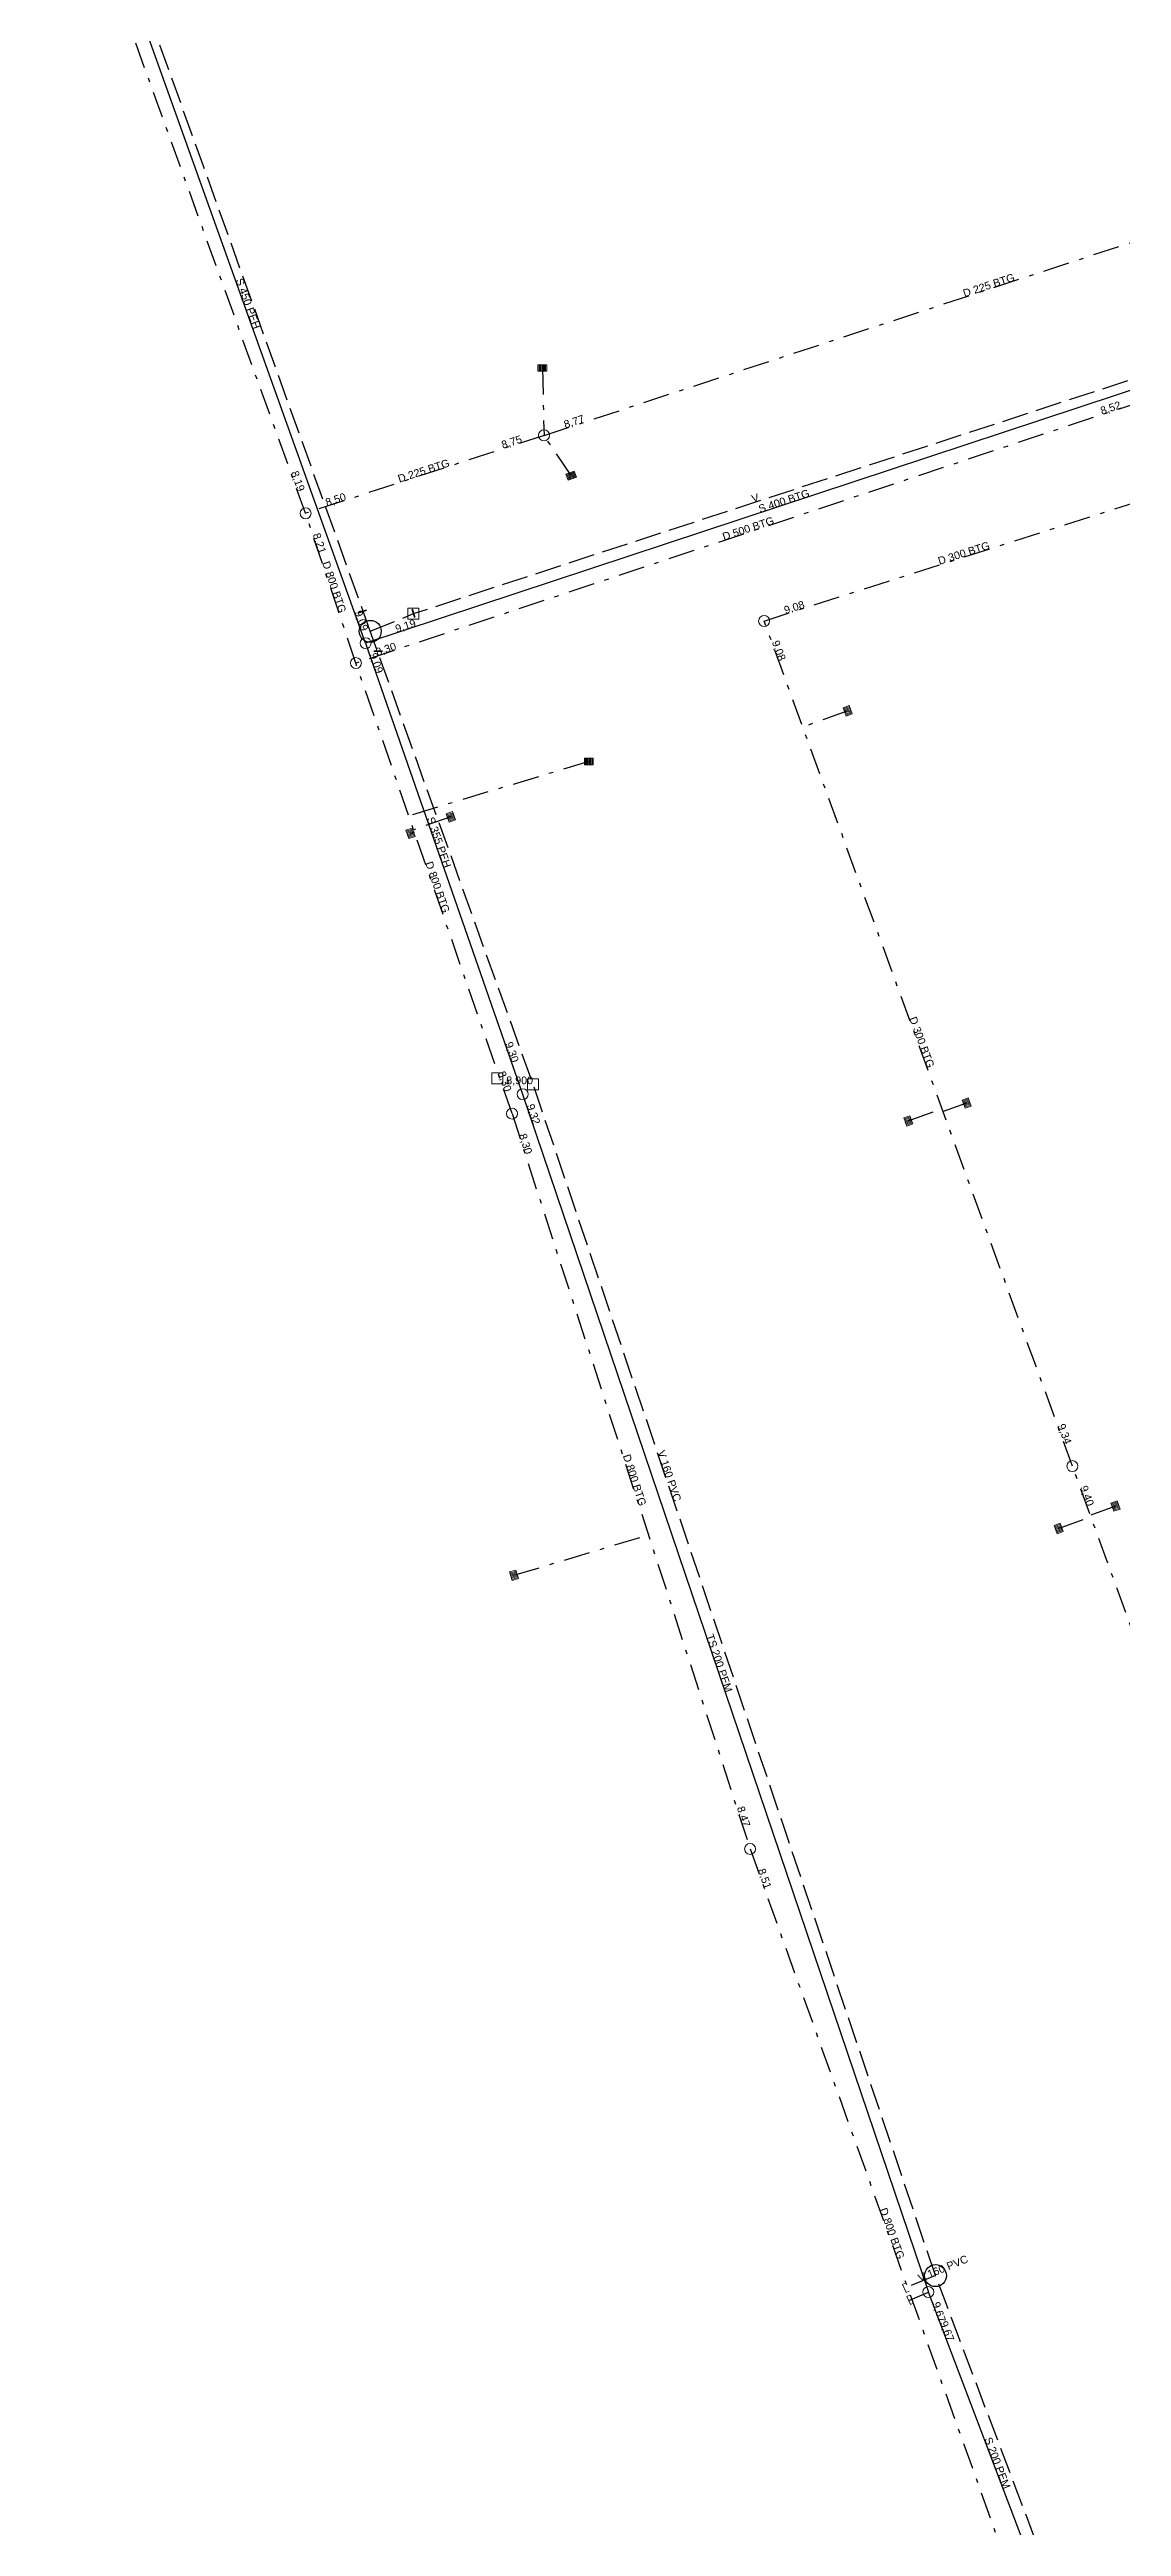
# Model space of a CAD drawing. Header units: metres. Extents: x 119005 to 120452, y 6146783 to 6149515.
# Drawn here: x 119566.1 to 119663.9, y 6148656.6 to 6148882.5 of the extents above; entities that cross this region are included whole.
import ezdxf
from ezdxf.enums import TextEntityAlignment as Align

# ---------------------------------------------------------------- set-up
doc = ezdxf.new("R2010")
doc.units = ezdxf.units.M
doc.header["$LTSCALE"] = 0.4
for name, pattern in [('Heldragen__fast_', [0]), ('Heldragen__skalber__', [0]), ('Streck_prick__fast_', [12, 6, -2.5, 1, -2.5]), ('Streckad', [8, 6, -2])]:
    doc.linetypes.add(name, pattern=pattern)
for name, color, linetype in [('AD_LINE', 83, 'Streck_prick__fast_'), ('D_LINE', 83, 'Streck_prick__fast_'), ('D_TEXT', 7, 'Continuous'), ('DNB_POINT', 83, 'Continuous'), ('DPL_POINT', 83, 'Continuous'), ('DRB_POINT', 83, 'Continuous'), ('S_LINE', 243, 'Heldragen__fast_'), ('S_TEXT', 7, 'Continuous'), ('SNB_POINT', 243, 'Continuous'), ('SPP_POINT', 243, 'Continuous'), ('SS_LINE', 243, 'Heldragen__fast_'), ('TS_LINE', 243, 'Heldragen__fast_'), ('TS_TEXT', 7, 'Continuous'), ('TSNB_POINT', 243, 'Continuous'), ('V_LINE', 173, 'Streckad'), ('V_TEXT', 7, 'Continuous'), ('VAG_POINT', 173, 'Continuous'), ('VAV_POINT', 173, 'Continuous'), ('VPL_POINT', 173, 'Continuous'), ('VPL_TEXT', 173, 'Continuous'), ('VPP_POINT', 173, 'Continuous')]:
    doc.layers.add(name, color=color, linetype=linetype)
doc.styles.add('Standard_CAD', font='ARIAL.TTF', dxfattribs={"height": 0.2})

# ---------------------------------------------------------------- blocks, each defined once
blk = doc.blocks.new('NB')
at = {"color": 0, "linetype": 'Heldragen__skalber__', "lineweight": 0}
blk.add_circle((0, 0), 0.5, dxfattribs=at)
blk = doc.blocks.new('Propp')
at = {"color": 0, "linetype": 'Heldragen__skalber__', "lineweight": 9, "flags": 128}
blk.add_lwpolyline([(-0.4, -0.3), (-0.4, 0), (0.4, 0), (0.4, -0.3)], dxfattribs=at)
blk = doc.blocks.new('Cirkel')
blk.add_ellipse((0, 0), major_axis=(0.5, 0), ratio=1)
blk = doc.blocks.new('DRB')
blk.add_hatch(color=0).paths.add_polyline_path([(0.3, 0.3), (0.3, -0.3)], flags=0)
at = {"color": 0, "linetype": 'Heldragen__skalber__', "lineweight": 0, "flags": 128}
for points in [[(-0.4, -0.3), (-0.4, 0.3), (0.4, 0.3), (0.4, -0.3), (-0.4, -0.3)], [(-0.3, 0.3), (-0.3, -0.3)], [(-0.2, 0.3), (-0.2, -0.3)], [(-0.1, 0.3), (-0.1, -0.3)], [(0, 0.3), (0, -0.3)], [(0.1, 0.3), (0.1, -0.3)], [(0.2, 0.3), (0.2, -0.3)], [(0.3, 0.3), (0.3, -0.3), (0.3, 0.3)]]:
    blk.add_lwpolyline(points, dxfattribs=at)
blk = doc.blocks.new('Rektangel')
at = {"color": 0, "linetype": 'Heldragen__skalber__', "lineweight": 0, "flags": 128}
blk.add_lwpolyline([(-0.5, -0.5), (-0.5, 0.5), (0.5, 0.5), (0.5, -0.5), (-0.5, -0.5)], dxfattribs=at)
blk = doc.blocks.new('Ventil')
at = {"color": 0, "linetype": 'Heldragen__skalber__', "lineweight": 35, "flags": 128}
blk.add_lwpolyline([(-0.4, 0), (0.4, 0)], dxfattribs=at)

msp = doc.modelspace()

# ---------------------------------------------------------------- linework, layer by layer
at = {"layer": 'AD_LINE', "flags": 128}
for points in [[(119611.08, 6148853.43), (119611.23, 6148847.29)], [(119613.71, 6148843.62), (119611.23, 6148847.29)], [(119638.93, 6148822.17), (119634.84, 6148820.68)], [(119615.31, 6148817.54), (119598.9, 6148812.6)], [(119599.05, 6148811), (119599.41, 6148811.12)], [(119602.73, 6148812.5), (119599.34, 6148811.32)], [(119649.78, 6148786.4), (119647.63, 6148785.62)], [(119644.46, 6148784.77), (119647.53, 6148785.89)], [(119658.17, 6148747.6), (119661.11, 6148748.67)], [(119663.36, 6148749.65), (119661.06, 6148748.81)], [(119608.49, 6148743.34), (119620.75, 6148747.02)]]:
    msp.add_lwpolyline(points, dxfattribs=at)
at = {"layer": 'D_LINE', "flags": 128}
for points in [[(119589.48, 6148840.18), (119547.02, 6148957.68)], [(119611.23, 6148847.29), (119692.59, 6148874.02)], [(119665.87, 6148850.42), (119594.07, 6148826.52)], [(119611.23, 6148847.29), (119589.48, 6148840.18)], [(119631.31, 6148830.36), (119667.95, 6148842.08)], [(119594.07, 6148826.52), (119589.48, 6148840.18)], [(119659.43, 6148753.29), (119631.31, 6148830.36)], [(119608.31, 6148785.44), (119594.07, 6148826.52)], [(119608.31, 6148785.44), (119630.03, 6148718.38)], [(119684.06, 6148685.82), (119659.43, 6148753.29)], [(119630.03, 6148718.38), (119655.29, 6148648.01)]]:
    msp.add_lwpolyline(points, dxfattribs=at)
at = {"layer": 'S_LINE', "flags": 128}
for points in [[(119594.95, 6148828.34), (119571.23, 6148894.59)], [(119666.92, 6148852.1), (119594.95, 6148828.34)], [(119594.95, 6148828.34), (119609.28, 6148787.21)], [(119656.5, 6148651.16), (119646.29, 6148677.97)]]:
    msp.add_lwpolyline(points, dxfattribs=at)
at = {"layer": 'SS_LINE', "flags": 128}
msp.add_lwpolyline([(119644.5, 6148677.19), (119646.29, 6148677.97)], dxfattribs=at)
at = {"layer": 'TS_LINE', "flags": 128}
msp.add_lwpolyline([(119609.28, 6148787.21), (119646.29, 6148677.97)], dxfattribs=at)
at = {"layer": 'V_LINE', "flags": 128}
for points in [[(119595.38, 6148829.42), (119548.37, 6148960.44), (119509.71, 6148949.43), (119506.74, 6148957.38), (119527.98, 6148968.93), (119449.02, 6149164.82), (119448.12, 6149165.57), (119446.97, 6149165.42), (119410.32, 6149150.73)], [(119595.38, 6148829.42), (119599.31, 6148831.03), (119667.61, 6148853.31)], [(119646.94, 6148679.47), (119610.23, 6148788.12), (119595.38, 6148829.42)], [(119646.94, 6148679.47), (119644.1, 6148678.3)], [(119731.41, 6148500.62), (119721.86, 6148516.28), (119682.5, 6148585.49), (119646.94, 6148679.47)]]:
    msp.add_lwpolyline(points, dxfattribs=at)

# ---------------------------------------------------------------- block references
at = {"layer": 'DNB_POINT'}
for p in [(119611.23, 6148847.29), (119589.48, 6148840.18), (119631.31, 6148830.36), (119594.07, 6148826.52), (119608.31, 6148785.44), (119659.43, 6148753.29), (119630.03, 6148718.38)]:
    msp.add_blockref('NB', p, dxfattribs=at)
at = {"layer": 'DPL_POINT'}
msp.add_blockref('Rektangel', (119606.98, 6148788.65), dxfattribs=at)
at = {"layer": 'DRB_POINT'}
for p in [(119611.08, 6148853.43), (119615.31, 6148817.54)]:
    msp.add_blockref('DRB', p, dxfattribs=at)
for p, rotation in [((119613.71, 6148843.62), 200.2192596718675), ((119638.93, 6148822.17), 110.0070548285194), ((119599.05, 6148811), 108.7866547248908), ((119602.73, 6148812.5), 108.7866547248908), ((119649.78, 6148786.4), 109.9955956726168), ((119644.46, 6148784.77), 289.9960165909162), ((119663.36, 6148749.65), 110.0013252505681), ((119658.17, 6148747.6), 290.0246644806728), ((119608.49, 6148743.34), 286.6728613791574)]:
    msp.add_blockref('DRB', p, dxfattribs=dict(at, rotation=rotation))
at = {"layer": 'SNB_POINT'}
for p in [(119594.95, 6148828.34), (119646.29, 6148677.97)]:
    msp.add_blockref('NB', p, dxfattribs=at)
at = {"layer": 'SPP_POINT', "rotation": 113.6911734512106}
msp.add_blockref('Propp', (119644.5, 6148677.19), dxfattribs=at)
at = {"layer": 'TSNB_POINT'}
msp.add_blockref('NB', (119609.28, 6148787.21), dxfattribs=at)
at = {"layer": 'VAG_POINT', "xscale": 2, "yscale": 2}
for p in [(119595.38, 6148829.42), (119646.94, 6148679.47)]:
    msp.add_blockref('Cirkel', p, dxfattribs=at)
at = {"layer": 'VAV_POINT'}
for p, rotation in [((119594.67, 6148831.22), 18.83472700777653), ((119599.33, 6148831.06), 288.9360446699239)]:
    msp.add_blockref('Ventil', p, dxfattribs=dict(at, rotation=rotation))
msp.add_blockref('Ventil', (119596.11, 6148827.6), dxfattribs=at)
at = {"layer": 'VPL_POINT'}
for p in [(119599.31, 6148831.03), (119610.23, 6148788.12)]:
    msp.add_blockref('Rektangel', p, dxfattribs=at)
at = {"layer": 'VPP_POINT', "rotation": 113.1927001694468}
msp.add_blockref('Propp', (119644.1, 6148678.3), dxfattribs=at)

# ---------------------------------------------------------------- texts
at = {"layer": 'D_TEXT', "style": 'Standard_CAD'}
for s, rotation, p in [('D 225 BTG', 18.1914, (119651.91, 6148860.65)), ('8,52', 18.4079, (119663.02, 6148849.47)), ('8,75', 18.0918, (119608.38, 6148846.36)), ('8,77', 18.1914, (119614.08, 6148848.22)), ('D 225 BTG', 18.0918, (119600.36, 6148843.73)), ('8,19', -70.1322, (119588.46, 6148843)), ('8,50', 18.0918, (119592.33, 6148841.11)), ('8,21', -71.4196, (119590.43, 6148837.34)), ('D 500 BTG', 18.4079, (119629.97, 6148838.47)), ('D 300 BTG', 17.7356, (119649.63, 6148836.22)), ('D 800 BTG', -71.4196, (119591.77, 6148833.35)), ('9,08', 17.7356, (119634.16, 6148831.28)), ('8,30', 18.4079, (119596.92, 6148827.47)), ('9,08', -69.9565, (119632.33, 6148827.55)), ('D 800 BTG', -70.8852, (119601.19, 6148805.98)), ('D 300 BTG', -69.9565, (119645.37, 6148791.83)), ('8,30', -70.8852, (119607.33, 6148788.27)), ('8,30', -72.0515, (119609.23, 6148782.58)), ('9,34', -69.9565, (119658.4, 6148756.11)), ('D 800 BTG', -72.0515, (119619.17, 6148751.91)), ('9,40', -69.9434, (119660.45, 6148750.47)), ('8,47', -72.0515, (119629.11, 6148721.23)), ('8,51', -70.2499, (119631.04, 6148715.55)), ('D 800 BTG', -70.2499, (119642.66, 6148683.2))]:
    msp.add_text(s, height=0.7, rotation=rotation, dxfattribs=at).set_placement(p, align=Align.CENTER)
at = {"layer": 'S_TEXT', "style": 'Standard_CAD'}
for s, rotation, p in [('S 450 PEH', -70.2996, (119583.09, 6148861.47)), ('S 400 BTG', 18.267, (119630.93, 6148840.22)), ('9,09', -70.2996, (119593.94, 6148831.17)), ('9,19', 18.267, (119597.8, 6148829.29)), ('9,67', -69.1412, (119647.35, 6148675.17)), ('S 200 PEM', -69.1412, (119651.39, 6148664.57))]:
    msp.add_text(s, height=0.7, rotation=rotation, dxfattribs=at).set_placement(p)
for s, p in [('9,09', (119595.93, 6148825.51)), ('S 355 PEH', (119602.12, 6148807.78)), ('9,30', (119608.3, 6148790.04))]:
    msp.add_text(s, height=0.7, rotation=-70.7852, dxfattribs=at).set_placement(p, align=Align.RIGHT)
at = {"layer": 'TS_TEXT', "style": 'Standard_CAD'}
for s, p in [('9,32', (119610.25, 6148784.37)), ('TS 200 PEM', (119627.78, 6148732.59)), ('9,67', (119647.25, 6148675.13))]:
    msp.add_text(s, height=0.7, rotation=-71.2875, dxfattribs=at).set_placement(p, align=Align.RIGHT)
at = {"layer": 'V_TEXT', "style": 'Standard_CAD'}
msp.add_text('V  ', height=0.7, rotation=18.0627, dxfattribs=at).set_placement((119631.44, 6148841.51), align=Align.RIGHT)
for rotation, p in [(-71.3336, (119621.56, 6148754.58)), (22.438, (119645.52, 6148678.88))]:
    msp.add_text('V 160 PVC', height=0.7, rotation=rotation, dxfattribs=at).set_placement(p)
at = {"layer": 'VPL_TEXT', "style": 'Standard_CAD'}
msp.add_text('8,900', height=0.7, dxfattribs=at).set_placement((119610.23, 6148788.12), align=Align.RIGHT)

doc.saveas('drawing.dxf')
